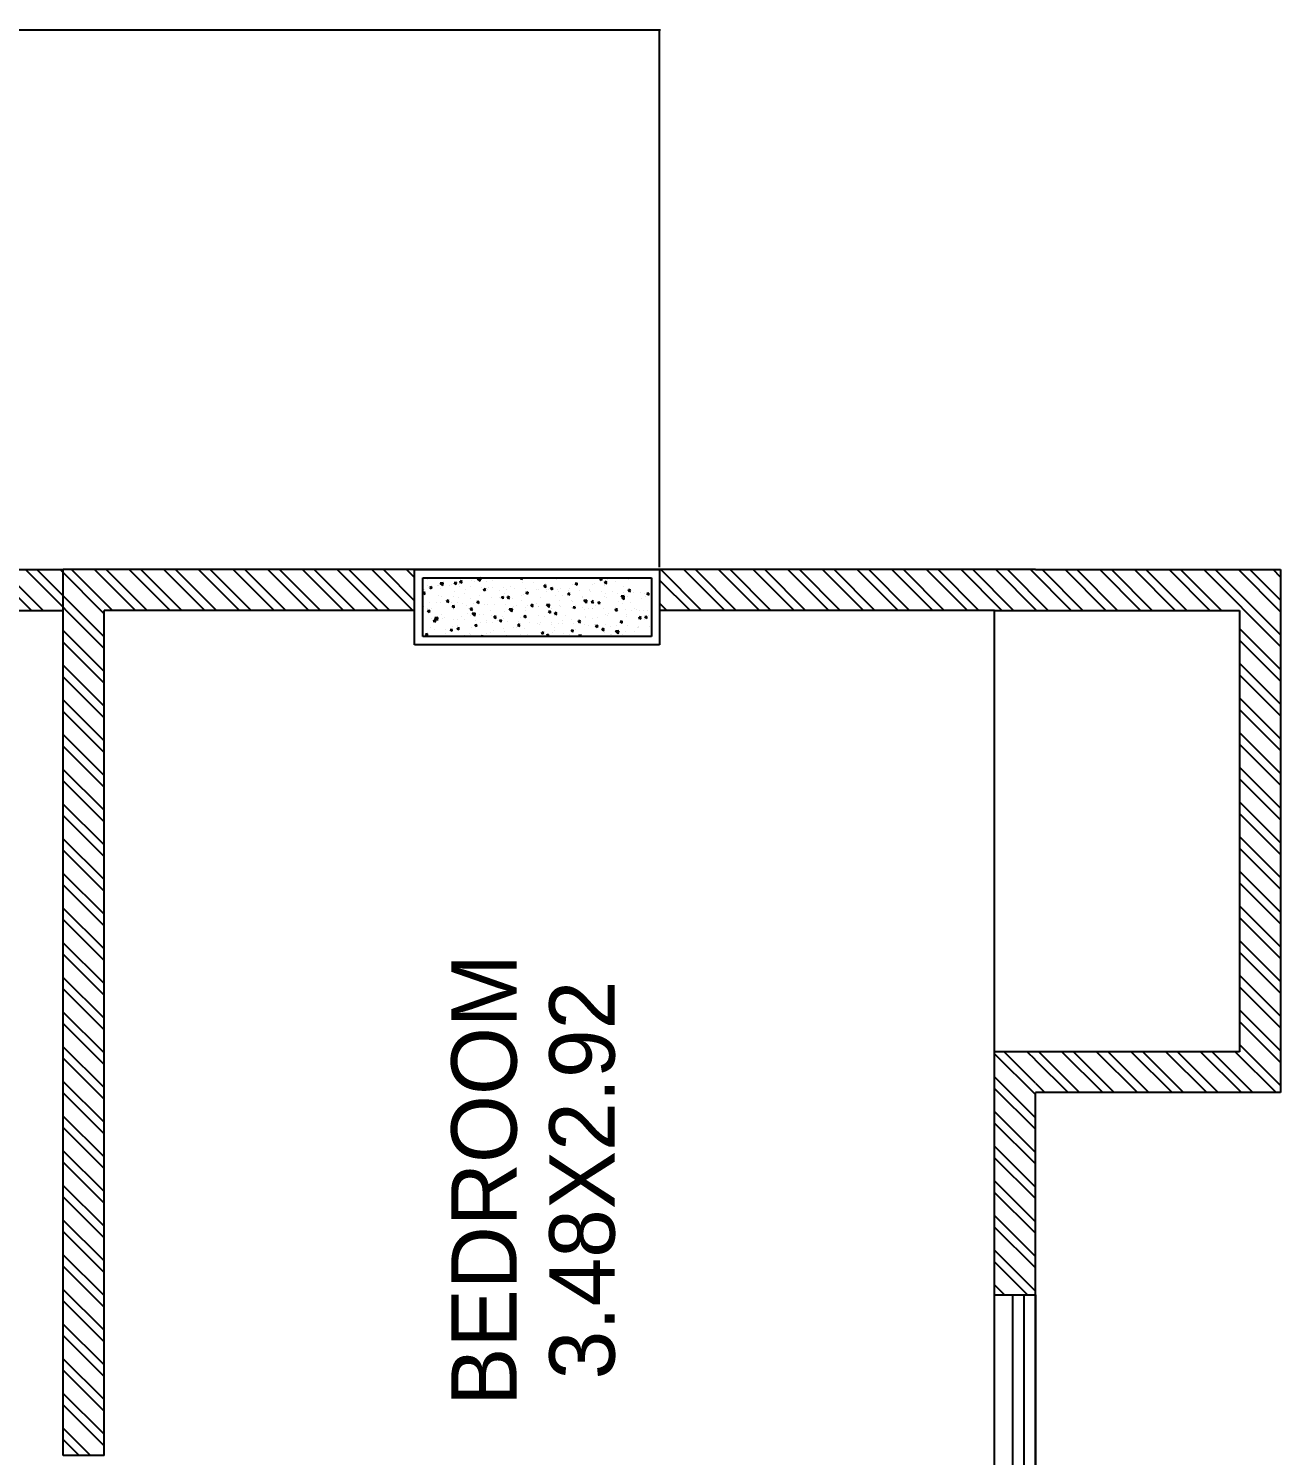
# Model space of a CAD drawing. Header units: inches. Extents: x 182687 to 187672, y -88924 to -84846.
# Drawn here: x 183074 to 183223.9, y -85016.7 to -84845.9 of the extents above; entities that cross this region are included whole.
import ezdxf
from ezdxf.enums import TextEntityAlignment as Align

# ---------------------------------------------------------------- set-up
doc = ezdxf.new("R2010")
doc.units = ezdxf.units.IN
doc.header["$MEASUREMENT"] = 0
doc.header["$PDMODE"] = 97
doc.styles.add('DimText', font='arial.ttf')
doc.styles.add('HemBha', font='GOTHIC.TTF')
doc.dimstyles.new('RECORDED', dxfattribs={"dimtxt": 0.23, "dimasz": 0.2, "dimexe": 0.15, "dimexo": 0.3, "dimgap": 0.15, "dimtad": 0, "dimrnd": 0.005, "dimzin": 0, "dimdsep": 46, "dimtxsty": 'DimText', "dimblk1": 'ARCHTICK', "dimblk2": 'ARCHTICK', "dimsah": 1, "dimcen": 0.2, "dimdle": 0.1, "dimadec": 0, "dimazin": 0, "dimtfac": 1, "dimtofl": 0, "dimtmove": 0, "dimatfit": 3, "dimfxl": 300, "dimtolj": 1, "dimtzin": 0, "dimarcsym": 0})
pattern_1 = [(135, (181183.8516, -88790.0272), (-2.0752047, -2.0752047), []), (135, (181183.8516, -88788.6438), (-2.0752047, -2.0752047), [])]

# ---------------------------------------------------------------- blocks, each defined once
blk = doc.blocks.new('REVISED COL LAYOUT')
at = {"color": 5}
for p, q in [((98908.9, -49483.9), (99138.9, -49483.9)), ((98908.9, -50233.9), (98908.9, -49483.9)), ((99138.9, -49483.9), (99138.9, -50233.9)), ((98933.9, -49508.9), (99113.9, -49508.9)), ((98933.9, -50208.9), (98933.9, -49508.9)), ((99113.9, -49508.9), (99113.9, -50208.9)), ((99138.9, -50233.9), (98908.9, -50233.9)), ((99113.9, -50208.9), (98933.9, -50208.9))]:
    blk.add_line(p, q, dxfattribs=at)
at = {"color": 5, "linetype": 'Continuous'}
for p, q in [((98936.3, -49523.6), (98941.2, -49517.9)), ((98936.3, -49523.6), (98942.3, -49524.1)), ((98937.8, -49543.8), (98937.8, -49543.8)), ((98938.8, -49510.6), (98938.8, -49510.6)), ((98939, -49510.5), (98939, -49510.5)), ((98942.3, -49524.1), (98941.2, -49517.9)), ((98956.8, -49543.8), (98956.8, -49543.8)), ((98962.8, -49532.6), (98962.8, -49532.6)), ((98971.7, -49510.1), (98971.7, -49510.1)), ((98978.6, -49545.4), (98985.6, -49542.7)), ((98978.6, -49545.4), (98983.6, -49548.8)), ((98981.8, -49540.5), (98981.8, -49540.5)), ((98983.3, -49554.1), (98991.1, -49545.9)), ((98983.6, -49548.8), (98985.6, -49542.7)), ((98989.1, -49536.7), (98989.1, -49536.7)), ((98992.2, -49555.4), (98991.1, -49546)), ((99008.1, -49529.9), (99012.9, -49524.1)), ((99008.1, -49529.9), (99014, -49530.4)), ((99014, -49530.4), (99012.9, -49524.1)), ((99019.7, -49535.5), (99019.7, -49535.5)), ((99021.1, -49522.5), (99021.1, -49522.5)), ((99025, -49512.4), (99025, -49512.4)), ((99039.6, -49530.3), (99039.6, -49530.3)), ((99062.6, -49513.2), (99069.6, -49510.5)), ((99062.6, -49513.2), (99067.6, -49516.5)), ((99067.6, -49516.5), (99069.6, -49510.5)), ((99078.4, -49514.6), (99078.4, -49514.6)), ((99079.4, -49512.5), (99079.4, -49512.5)), ((99079.8, -49536.2), (99084.6, -49530.4)), ((99079.8, -49536.2), (99085.8, -49536.7)), ((99082.9, -49527.2), (99082.9, -49527.2)), ((99085.8, -49536.7), (99084.6, -49530.4)), ((99091.6, -49522.8), (99091.6, -49522.8)), ((99107.9, -49523.9), (99107.9, -49523.9)), ((98936.5, -49577), (98936.5, -49577)), ((98942.6, -49577.6), (98942.6, -49577.6)), ((98955.5, -49580), (98955.5, -49580)), ((98983.3, -49554.1), (98992.2, -49555.4)), ((98984.1, -49549.8), (98984.1, -49549.8)), ((98987.9, -49570), (98987.9, -49570)), ((98993.4, -49575), (98993.4, -49575)), ((99001, -49567.5), (99001, -49567.5)), ((99037.4, -49552), (99037.4, -49552)), ((99038.3, -49585.7), (99045.3, -49583)), ((99038.3, -49585.7), (99043.3, -49589)), ((99038.4, -49563.6), (99038.4, -49563.6)), ((99043.3, -49589), (99045.3, -49583)), ((99056.6, -49566.7), (99056.6, -49566.7)), ((99059.3, -49557.5), (99059.3, -49557.5)), ((99081.6, -49563.4), (99081.6, -49563.4)), ((99089.1, -49589.4), (99089.1, -49589.4)), ((99090, -49570.6), (99097.8, -49562.5)), ((99090, -49570.6), (99098.9, -49572)), ((99090.3, -49556.1), (99090.3, -49556.1)), ((99090.8, -49554.3), (99090.8, -49554.3)), ((99098.9, -49572), (99097.8, -49562.5)), ((98935.3, -49610.3), (98935.3, -49610.3)), ((98950.2, -49598.8), (98955, -49593.1)), ((98950.2, -49598.8), (98956.2, -49599.3)), ((98954.3, -49617.9), (98961.3, -49615.3)), ((98954.3, -49617.9), (98959.2, -49621.3)), ((98956.2, -49599.3), (98955, -49593.1)), ((98959.2, -49621.3), (98961.3, -49615.3)), ((98964.6, -49600.9), (98964.6, -49600.9)), ((98967.1, -49614.4), (98967.1, -49614.4)), ((98985.7, -49614.3), (98985.7, -49614.3)), ((98986.7, -49603.3), (98986.7, -49603.3)), ((98996.8, -49627.2), (98996.8, -49627.2)), ((99018, -49603.1), (99018, -49603.1)), ((99021.9, -49605.1), (99026.8, -49599.4)), ((99021.9, -49605.1), (99027.9, -49605.6)), ((99027.9, -49605.6), (99026.8, -49599.4)), ((99030.2, -49606.1), (99030.2, -49606.1)), ((99036, -49630.2), (99036, -49630.2)), ((99037.2, -49596.9), (99037.2, -49596.9)), ((99039.1, -49616.6), (99039.1, -49616.6)), ((99055.1, -49617.2), (99055.1, -49617.2)), ((99055.3, -49602.8), (99055.3, -49602.8)), ((99071.4, -49605.4), (99071.4, -49605.4)), ((99087.9, -49622.7), (99087.9, -49622.7)), ((99092.4, -49618.8), (99092.4, -49618.8)), ((99093.2, -49597.8), (99093.2, -49597.8)), ((99093.7, -49611.4), (99098.5, -49605.6)), ((99093.7, -49611.4), (99099.6, -49611.9)), ((99098, -49626), (99105, -49623.3)), ((99098, -49626), (99102.9, -49629.3)), ((99099.6, -49611.9), (99098.5, -49605.6)), ((99102.9, -49629.3), (99105, -49623.3)), ((99113.5, -49607.2), (99113.5, -49607.2)), ((98934.1, -49643.6), (98934.1, -49643.6)), ((98938.5, -49637.2), (98938.5, -49637.2)), ((98940.8, -49653.9), (98940.8, -49653.9)), ((98944.7, -49651.7), (98944.7, -49651.7)), ((98962.5, -49659.2), (98962.5, -49659.2)), ((98964.1, -49674), (98968.9, -49668.3)), ((98964.1, -49674), (98970.1, -49674.6)), ((98970.1, -49674.6), (98968.9, -49668.3)), ((98984.2, -49669.9), (98984.2, -49669.9)), ((98985.5, -49636.6), (98985.5, -49636.6)), ((98996.5, -49668), (99004.3, -49659.9)), ((98996.5, -49668), (99005.4, -49669.4)), ((98998.1, -49654), (98998.1, -49654)), ((99003.9, -49645.5), (99003.9, -49645.5)), ((99005.4, -49669.4), (99004.3, -49659.9)), ((99014, -49658.2), (99021, -49655.5)), ((99014, -49658.2), (99018.9, -49661.6)), ((99018.9, -49661.6), (99021, -49655.5)), ((99020.8, -49649.2), (99020.8, -49649.2)), ((99029, -49642.2), (99029, -49642.2)), ((99034.8, -49663.5), (99034.8, -49663.5)), ((99035.8, -49680.3), (99040.6, -49674.6)), ((99040.5, -49676.7), (99040.5, -49676.7)), ((99041.8, -49680.8), (99040.6, -49674.6)), ((99051.5, -49656.2), (99051.5, -49656.2)), ((99066.8, -49637.3), (99066.8, -49637.3)), ((99079.1, -49639.2), (99079.1, -49639.2)), ((99086.7, -49656), (99086.7, -49656)), ((99103.3, -49684.6), (99111.1, -49676.5)), ((99103.7, -49668.4), (99103.7, -49668.4)), ((99104.8, -49658.5), (99104.8, -49658.5)), ((99112.2, -49686), (99111, -49676.5)), ((98933.9, -49688.9), (98936.9, -49687.8)), ((98933.9, -49693.2), (98934.9, -49693.8)), ((98934.9, -49693.8), (98936.9, -49687.8)), ((98942.3, -49704.2), (98942.3, -49704.2)), ((98946.3, -49716.2), (98946.3, -49716.2)), ((98976.4, -49721.1), (98976.4, -49721.1)), ((98977.6, -49685), (98977.6, -49685)), ((98978.6, -49705.1), (98978.6, -49705.1)), ((98983, -49703.2), (98983, -49703.2)), ((98999.7, -49718.5), (98999.7, -49718.5)), ((99000.7, -49694.2), (99000.7, -49694.2)), ((99002.7, -49681.7), (99002.7, -49681.7)), ((99014.2, -49716.1), (99014.2, -49716.1)), ((99032, -49707.3), (99032, -49707.3)), ((99033.5, -49696.8), (99033.5, -49696.8)), ((99035.8, -49680.3), (99041.8, -49680.8)), ((99053.1, -49720.8), (99053.1, -49720.8)), ((99059, -49684.2), (99059, -49684.2)), ((99073.6, -49698.5), (99080.6, -49695.8)), ((99073.6, -49698.5), (99078.6, -49701.8)), ((99077.4, -49707.8), (99077.4, -49707.8)), ((99078.6, -49701.8), (99080.6, -49695.8)), ((99085.4, -49709.6), (99085.4, -49709.6)), ((99085.5, -49689.3), (99085.5, -49689.3)), ((99102.4, -49704.5), (99102.4, -49704.5)), ((99103.3, -49684.6), (99112.2, -49686)), ((99107.5, -49686.6), (99112.4, -49680.8)), ((99107.5, -49686.6), (99113.5, -49687.1)), ((99113.5, -49687.1), (99112.4, -49680.8)), ((98938.2, -49763.9), (98938.2, -49763.9)), ((98950.1, -49760.6), (98950.1, -49760.6)), ((98951.3, -49724.4), (98951.3, -49724.4)), ((98958.7, -49755.9), (98958.7, -49755.9)), ((98978, -49749.3), (98982.8, -49743.5)), ((98978, -49749.3), (98983.9, -49749.8)), ((98981.8, -49736.4), (98981.8, -49736.4)), ((98983.9, -49749.8), (98982.8, -49743.5)), ((98987.9, -49755.6), (98987.9, -49755.6)), ((98989.6, -49730.7), (98996.6, -49728)), ((98989.6, -49730.7), (98994.6, -49734.1)), ((98994.6, -49734.1), (98996.6, -49728)), ((98996.5, -49753.8), (98996.5, -49753.8)), ((99012.1, -49758.2), (99012.1, -49758.2)), ((99031.1, -49763.3), (99031.1, -49763.3)), ((99032.3, -49730), (99032.3, -49730)), ((99049.7, -49755.5), (99054.5, -49749.8)), ((99049.7, -49755.5), (99055.7, -49756.1)), ((99051.1, -49747.3), (99051.1, -49747.3)), ((99055.7, -49756.1), (99054.5, -49749.8)), ((99054.8, -49743.8), (99054.8, -49743.8)), ((99065.5, -49760.4), (99065.5, -49760.4)), ((99076.1, -49744), (99076.1, -49744)), ((99083, -49755.8), (99083, -49755.8)), ((99084.3, -49722.5), (99084.3, -49722.5)), ((99106.5, -49723), (99106.5, -49723)), ((99113.2, -49733.8), (99113.2, -49733.8)), ((98939.2, -49807), (98939.2, -49807)), ((98961.6, -49795), (98961.6, -49795)), ((98962.2, -49785.8), (98962.2, -49785.8)), ((98965.3, -49803.2), (98972.3, -49800.6)), ((98965.3, -49803.2), (98970.3, -49806.6)), ((98970.3, -49806.6), (98972.3, -49800.6)), ((98979.4, -49803), (98979.4, -49803)), ((98980.6, -49769.7), (98980.6, -49769.7)), ((99009.8, -49782), (99017.6, -49773.9)), ((99009.8, -49782), (99018.7, -49783.4)), ((99018.7, -49783.4), (99017.6, -49773.9)), ((99020.5, -49775.8), (99020.5, -49775.8)), ((99024.8, -49786.7), (99024.8, -49786.7)), ((99029.9, -49796.6), (99029.9, -49796.6)), ((99049.3, -49771), (99056.3, -49768.3)), ((99049.3, -49771), (99054.3, -49774.3)), ((99049.8, -49783.4), (99049.8, -49783.4)), ((99054.3, -49774.3), (99056.3, -49768.3)), ((99078.8, -49765.8), (99078.8, -49765.8)), ((99081.8, -49789.1), (99081.8, -49789.1)), ((99087.7, -49778.4), (99087.7, -49778.4)), ((98935.3, -49834.5), (98935.3, -49834.5)), ((98942, -49830.8), (98942, -49830.8)), ((98960.3, -49820.4), (98960.3, -49820.4)), ((98978.2, -49836.3), (98978.2, -49836.3)), ((98991.8, -49824.5), (98996.7, -49818.7)), ((98991.8, -49824.5), (98997.8, -49825)), ((98992.6, -49809.3), (98992.6, -49809.3)), ((98997.8, -49825), (98996.7, -49818.7)), ((98998.5, -49826.2), (98998.5, -49826.2)), ((99000.4, -49820.8), (99000.4, -49820.8)), ((99013.7, -49822.7), (99013.7, -49822.7)), ((99023.5, -49822.9), (99023.5, -49822.9)), ((99025, -49843.5), (99032, -49840.8)), ((99025, -49843.5), (99030, -49846.9)), ((99028.7, -49829.9), (99028.7, -49829.9)), ((99030, -49846.9), (99032, -49840.8)), ((99046, -49811.5), (99046, -49811.5)), ((99058.7, -49810.8), (99058.7, -49810.8)), ((99061.4, -49817.9), (99061.4, -49817.9)), ((99063.6, -49830.8), (99068.4, -49825)), ((99063.6, -49830.8), (99069.5, -49831.3)), ((99067.1, -49824.9), (99067.1, -49824.9)), ((99069.5, -49831.3), (99068.4, -49825)), ((99080.6, -49822.4), (99080.6, -49822.4)), ((99098.2, -49849), (99098.2, -49849)), ((99099.4, -49813.8), (99099.4, -49813.8)), ((99109, -49811.2), (99113.9, -49809.4)), ((99109, -49811.2), (99113.9, -49814.6)), ((98934, -49893.4), (98938.8, -49887.7)), ((98934, -49893.4), (98940, -49893.9)), ((98937.9, -49890.5), (98937.9, -49890.5)), ((98940, -49893.9), (98938.8, -49887.7)), ((98941, -49875.8), (98948, -49873.1)), ((98941, -49875.8), (98945.9, -49879.1)), ((98945.9, -49879.1), (98948, -49873.1)), ((98972.2, -49865.6), (98972.2, -49865.6)), ((98972.7, -49860.1), (98972.7, -49860.1)), ((98976.9, -49869.6), (98976.9, -49869.6)), ((98996.2, -49880.5), (98996.2, -49880.5)), ((98997.2, -49862.3), (98997.2, -49862.3)), ((99005.7, -49899.7), (99010.5, -49894)), ((99011.7, -49900.2), (99010.5, -49894)), ((99023.1, -49896), (99030.8, -49887.8)), ((99026.1, -49862.3), (99026.1, -49862.3)), ((99027.5, -49863.2), (99027.5, -49863.2)), ((99031.9, -49897.3), (99030.8, -49887.8)), ((99035.1, -49857.3), (99035.1, -49857.3)), ((99054.6, -49870.5), (99054.6, -49870.5)), ((99071.9, -49888.4), (99071.9, -49888.4)), ((99078.2, -49889), (99078.2, -49889)), ((99078.5, -49892.4), (99078.5, -49892.4)), ((99079.4, -49855.7), (99079.4, -49855.7)), ((99079.5, -49864.6), (99079.5, -49864.6)), ((99084.7, -49883.8), (99091.7, -49881.1)), ((99084.7, -49883.8), (99089.6, -49887.1)), ((99089.6, -49887.1), (99091.7, -49881.1)), ((99096.9, -49885.1), (99096.9, -49885.1)), ((99112.9, -49860.5), (99112.9, -49860.5)), ((98945.9, -49905), (98945.9, -49905)), ((98953.2, -49911.2), (98953.2, -49911.2)), ((98961.9, -49912.4), (98961.9, -49912.4)), ((98970.9, -49901.7), (98970.9, -49901.7)), ((98974.3, -49924.6), (98974.3, -49924.6)), ((98974.5, -49936.2), (98974.5, -49936.2)), ((98975.7, -49902.9), (98975.7, -49902.9)), ((98982.5, -49936.2), (98982.5, -49936.2)), ((99000.6, -49916), (99007.7, -49913.3)), ((99000.6, -49916), (99005.6, -49919.4)), ((99005.6, -49919.4), (99007.7, -49913.3)), ((99005.7, -49899.7), (99011.7, -49900.2)), ((99006.6, -49913.4), (99006.6, -49913.4)), ((99008.8, -49896.8), (99008.8, -49896.8)), ((99020.2, -49902.4), (99020.2, -49902.4)), ((99023.1, -49896), (99031.9, -49897.3)), ((99025, -49929.8), (99025, -49929.8)), ((99026.2, -49896.5), (99026.2, -49896.5)), ((99027.7, -49926.9), (99027.7, -49926.9)), ((99045.6, -49927.9), (99045.6, -49927.9)), ((99058.4, -49937.4), (99058.4, -49937.4)), ((99060, -49915.7), (99060, -49915.7)), ((99070.6, -49924.6), (99070.6, -49924.6)), ((99077, -49922.3), (99077, -49922.3)), ((99077.4, -49906), (99082.3, -49900.2)), ((99077.4, -49906), (99083.4, -49906.5)), ((99081.1, -49929.1), (99081.1, -49929.1)), ((99083.4, -49906.5), (99082.3, -49900.2)), ((99108.5, -49919.6), (99108.5, -49919.6)), ((99113.4, -49917.9), (99113.4, -49917.9)), ((98941.7, -49957.4), (98941.7, -49957.4)), ((98944.6, -49941.2), (98944.6, -49941.2)), ((98947.9, -49968.6), (98952.7, -49962.9)), ((98947.9, -49968.6), (98953.8, -49969.2)), ((98953.8, -49969.2), (98952.7, -49962.9)), ((98956.1, -49975.6), (98956.1, -49975.6)), ((98973.3, -49969.5), (98973.3, -49969.5)), ((98986.7, -49964.3), (98986.7, -49964.3)), ((99000.1, -49947.4), (99000.1, -49947.4)), ((99019.3, -49967.3), (99019.3, -49967.3)), ((99019.6, -49974.9), (99024.4, -49969.2)), ((99019.6, -49974.9), (99025.6, -49975.4)), ((99023.8, -49963.1), (99023.8, -49963.1)), ((99025.6, -49975.4), (99024.4, -49969.2)), ((99040.1, -49966.5), (99040.1, -49966.5)), ((99044.3, -49964), (99044.3, -49964)), ((99060.3, -49956.3), (99067.3, -49953.6)), ((99060.3, -49956.3), (99065.3, -49959.6)), ((99065.3, -49959.6), (99067.3, -49953.6)), ((99075.7, -49955.6), (99075.7, -49955.6)), ((99082.2, -49959), (99082.2, -49959)), ((99091.3, -49981.2), (99096.1, -49975.4)), ((99091.3, -49981.2), (99097.3, -49981.7)), ((99093.5, -49968.8), (99093.5, -49968.8)), ((99097.3, -49981.7), (99096.1, -49975.4)), ((98933.9, -49988.8), (98937.4, -49985.3)), ((98933.9, -49994), (98938.5, -49994.8)), ((98935, -50026.5), (98935, -50026.5)), ((98938.5, -49994.8), (98937.4, -49985.3)), ((98937.6, -50017.1), (98937.6, -50017.1)), ((98967.3, -50015.4), (98967.3, -50015.4)), ((98972.1, -50002.8), (98972.1, -50002.8)), ((98976.3, -49988.5), (98983.3, -49985.8)), ((98976.3, -49988.5), (98981.3, -49991.9)), ((98981.3, -49991.9), (98983.3, -49985.8)), ((98993, -50006.8), (98993, -50006.8)), ((98995.9, -50007.1), (98995.9, -50007.1)), ((99018, -50003.5), (99018, -50003.5)), ((99020.6, -50017.6), (99020.6, -50017.6)), ((99022.6, -49996.4), (99022.6, -49996.4)), ((99036, -50028.8), (99043, -50026.1)), ((99036.3, -50009.9), (99044.1, -50001.8)), ((99036.3, -50009.9), (99045.2, -50011.3)), ((99041, -50032.1), (99043, -50026.1)), ((99045.2, -50011.3), (99044.1, -50001.8)), ((99054.3, -49997.1), (99054.3, -49997.1)), ((99055.9, -49998.5), (99055.9, -49998.5)), ((99073.3, -50022.2), (99073.3, -50022.2)), ((99074, -50019.9), (99074, -50019.9)), ((99074.5, -49988.9), (99074.5, -49988.9)), ((99078.2, -50019), (99078.2, -50019)), ((99112.6, -49987.1), (99112.6, -49987.1)), ((98947.4, -50066.2), (98947.4, -50066.2)), ((98952, -50061), (98959, -50058.4)), ((98952, -50061), (98957, -50064.4)), ((98957, -50064.4), (98959, -50058.4)), ((98961.6, -50039.1), (98961.6, -50039.1)), ((98961.7, -50043.9), (98966.6, -50038.1)), ((98961.7, -50043.9), (98967.7, -50044.4)), ((98967.7, -50044.4), (98966.6, -50038.1)), ((98966.7, -50046.2), (98966.7, -50046.2)), ((98969.6, -50069.3), (98969.6, -50069.3)), ((98970.9, -50036.1), (98970.9, -50036.1)), ((98988.3, -50028.8), (98988.3, -50028.8)), ((98991.7, -50042.9), (98991.7, -50042.9)), ((99000.8, -50068.5), (99000.8, -50068.5)), ((99019.9, -50029.1), (99019.9, -50029.1)), ((99020.2, -50062.9), (99020.2, -50062.9)), ((99021.4, -50029.7), (99021.4, -50029.7)), ((99029.6, -50037.9), (99029.6, -50037.9)), ((99033.5, -50050.1), (99038.3, -50044.4)), ((99033.5, -50050.1), (99039.4, -50050.7)), ((99036, -50028.8), (99041, -50032.1)), ((99039.4, -50050.7), (99038.3, -50044.4)), ((99041.7, -50031.1), (99041.7, -50031.1)), ((99058.1, -50064.1), (99058.1, -50064.1)), ((99066.4, -50069), (99066.4, -50069)), ((99072.1, -50055.4), (99072.1, -50055.4)), ((99091.5, -50065.8), (99091.5, -50065.8)), ((99092.7, -50029.6), (99092.7, -50029.6)), ((99095.1, -50033.3), (99095.1, -50033.3)), ((99095.7, -50069.1), (99102.7, -50066.4)), ((99095.7, -50069.1), (99100.7, -50072.4)), ((99100.7, -50072.4), (99102.7, -50066.4)), ((99105.2, -50056.4), (99110, -50050.7)), ((99105.2, -50056.4), (99111.2, -50056.9)), ((99111.2, -50056.9), (99110, -50050.7)), ((98940.4, -50085.6), (98940.4, -50085.6)), ((98941.5, -50084.1), (98941.5, -50084.1)), ((98942.8, -50107.3), (98950.6, -50099.2)), ((98942.8, -50107.3), (98951.7, -50108.7)), ((98951.7, -50108.7), (98950.6, -50099.2)), ((98965.4, -50082.3), (98965.4, -50082.3)), ((98968.4, -50102.6), (98968.4, -50102.6)), ((98975.6, -50119.1), (98980.4, -50113.3)), ((98981.6, -50119.6), (98980.4, -50113.3)), ((98999.8, -50074.1), (98999.8, -50074.1)), ((99003.3, -50077.4), (99003.3, -50077.4)), ((99011.7, -50101.3), (99018.7, -50098.6)), ((99011.7, -50101.3), (99016.7, -50104.7)), ((99016.7, -50104.7), (99018.7, -50098.6)), ((99018.9, -50096.2), (99018.9, -50096.2)), ((99040.1, -50108.5), (99040.1, -50108.5)), ((99054.1, -50070.7), (99054.1, -50070.7)), ((99065.2, -50105.2), (99065.2, -50105.2)), ((99070.9, -50088.7), (99070.9, -50088.7)), ((99103, -50100.2), (99103, -50100.2)), ((99107.5, -50073), (99107.5, -50073)), ((99112.3, -50113.7), (99112.3, -50113.7)), ((98933.9, -50131.1), (98934.7, -50130.9)), ((98933.9, -50133), (98934.7, -50130.9)), ((98937.3, -50143.7), (98937.3, -50143.7)), ((98939.1, -50121.8), (98939.1, -50121.8)), ((98949, -50130.7), (98949, -50130.7)), ((98950.7, -50156.2), (98950.7, -50156.2)), ((98967.2, -50135.9), (98967.2, -50135.9)), ((98975.6, -50119.1), (98981.6, -50119.6)), ((98977, -50116.8), (98977, -50116.8)), ((98981.3, -50119.6), (98981.3, -50119.6)), ((98995.6, -50133.7), (98995.6, -50133.7)), ((99002.4, -50133), (99002.4, -50133)), ((99013.8, -50147.9), (99013.8, -50147.9)), ((99017.7, -50129.5), (99017.7, -50129.5)), ((99019.6, -50155.7), (99019.6, -50155.7)), ((99034.7, -50121.8), (99034.7, -50121.8)), ((99038.9, -50144.6), (99038.9, -50144.6)), ((99047.3, -50125.4), (99052.2, -50119.6)), ((99047.3, -50125.4), (99053.3, -50125.9)), ((99049.6, -50123.9), (99057.4, -50115.8)), ((99049.6, -50123.9), (99058.5, -50125.3)), ((99053.3, -50125.9), (99052.2, -50119.6)), ((99054, -50123.7), (99054, -50123.7)), ((99055.7, -50135.2), (99055.7, -50135.2)), ((99058.5, -50125.3), (99057.4, -50115.8)), ((99068.4, -50155.3), (99068.4, -50155.3)), ((99069.7, -50122), (99069.7, -50122)), ((99071.4, -50141.6), (99078.4, -50138.9)), ((99071.4, -50141.6), (99076.3, -50144.9)), ((99076.3, -50144.9), (99078.4, -50138.9)), ((99076.7, -50139.6), (99076.7, -50139.6)), ((99077.9, -50145.7), (99077.9, -50145.7)), ((99088, -50124.1), (99088, -50124.1)), ((99109.1, -50137.5), (99109.1, -50137.5)), ((98961.3, -50165.7), (98961.3, -50165.7)), ((98961.4, -50170.4), (98961.4, -50170.4)), ((98966, -50169.2), (98966, -50169.2)), ((98987.3, -50173.8), (98994.3, -50171.1)), ((98987.3, -50173.8), (98992.3, -50177.2)), ((98987.5, -50187.4), (98987.5, -50187.4)), ((98989.5, -50194.3), (98994.3, -50188.6)), ((98989.5, -50194.3), (98995.5, -50194.8)), ((98992.3, -50177.2), (98994.3, -50171.1)), ((98995.5, -50194.8), (98994.3, -50188.6)), ((98999.5, -50200.7), (98999.5, -50200.7)), ((99012.6, -50184.1), (99012.6, -50184.1)), ((99014.8, -50172.6), (99014.8, -50172.6)), ((99015.3, -50196.1), (99015.3, -50196.1)), ((99016.5, -50162.8), (99016.5, -50162.8)), ((99050.4, -50179.1), (99050.4, -50179.1)), ((99057.8, -50190.7), (99057.8, -50190.7)), ((99061.2, -50200.6), (99066, -50194.8)), ((99061.2, -50200.6), (99067.2, -50201.1)), ((99067.2, -50201.1), (99066, -50194.8)), ((99067.2, -50188.6), (99067.2, -50188.6)), ((99068.1, -50174.9), (99068.1, -50174.9)), ((99113.6, -50170.8), (99113.6, -50170.8)), ((98964.8, -50202.5), (98964.8, -50202.5)), ((99112.3, -50206.9), (99112.3, -50206.9))]:
    blk.add_line(p, q, dxfattribs=at)
blk = doc.blocks.new('_ArchTick')
at = {"color": 0, "linetype": 'ByBlock', "const_width": 0.15}
blk.add_lwpolyline([(-0.5, -0.5), (0.5, 0.5)], dxfattribs=at)
blk = doc.blocks.new('*D34')
at = {"color": 0, "lineweight": -2, "transparency": 16777216}
for p, q in [((182829.53, -84846.11), (182988.6, -84846.11)), ((182829.63, -84910.38), (182829.63, -84845.96)), ((183149.63, -84846.11), (182990.56, -84846.11)), ((183149.53, -84910.38), (183149.53, -84845.96))]:
    blk.add_line(p, q, dxfattribs=at)
at = {"layer": 'Defpoints', "color": 0, "transparency": 16777216}
for p in [(183149.53, -84846.11), (182829.63, -84910.68), (183149.53, -84910.68)]:
    blk.add_point(p, dxfattribs=at)
at = {"color": 0, "lineweight": -2, "transparency": 16777216, "xscale": 0.2000000029802322, "yscale": 0.2000000029802322, "zscale": 0.2000000029802322, "rotation": 180}
blk.add_blockref('_ArchTick', (182829.63, -84846.11), dxfattribs=at)
at = {"color": 0, "lineweight": -2, "transparency": 16777216, "xscale": 0.2000000029802322, "yscale": 0.2000000029802322, "zscale": 0.2000000029802322}
blk.add_blockref('_ArchTick', (183149.53, -84846.11), dxfattribs=at)
at = {"color": 0, "transparency": 16777216, "insert": (182989.58, -84846.11), "char_height": 0.23, "attachment_point": 5, "style": 'DimText'}
blk.add_mtext('\\A1;{\\H1.7391x;319.89}', dxfattribs=at)

msp = doc.modelspace()

# ---------------------------------------------------------------- hatches: boundary and pattern name
h = msp.add_hatch()
h.set_pattern_fill('ANSI32', color=256, scale=7.826087, angle=90)
h.set_pattern_definition(pattern_1)
h.paths.add_polyline_path([(182800.287, -85260.288), (182800.287, -85265.179), (182829.635, -85265.179), (182829.635, -85260.288)])
h.paths.add_polyline_path([(182834.526, -85260.288), (182829.635, -85260.288), (182829.635, -85265.179), (182840.396, -85265.179), (182840.396, -85279.379), (182845.287, -85279.379), (182845.287, -85265.179), (182873.656, -85265.179), (182873.656, -85260.288)])
h.paths.add_polyline_path([(182840.396, -85349.804), (182840.396, -85364.003), (182841.374, -85364.003), (182841.374, -85370.832), (182845.287, -85370.851), (182845.287, -85349.804)])
h.paths.add_polyline_path([(182800.287, -85183.006), (182800.287, -85224.093), (182805.178, -85224.093), (182805.178, -85194.745), (182829.635, -85194.745), (182829.635, -85183.006)])
h.paths.add_polyline_path([(182829.635, -85194.745), (182829.635, -85213.341), (182834.526, -85213.341), (182834.526, -85194.745)])
h.paths.add_polyline_path([(182829.635, -85162.457), (182829.635, -85183.006), (182834.526, -85183.006), (182834.526, -85162.457)])
h.paths.add_polyline_path([(182829.635, -85094.962), (182829.635, -85115.51), (182834.526, -85115.51), (182834.526, -85094.962)])
h.paths.add_polyline_path([(182805.178, -85083.223), (182805.178, -85053.875), (182800.287, -85053.875), (182800.287, -85094.962), (182829.635, -85094.962), (182829.635, -85083.223)])
h.paths.add_polyline_path([(182845.287, -85090.071), (182845.287, -85094.962), (182963.656, -85094.962), (182963.656, -85090.071)])
h.paths.add_polyline_path([(182845.287, -85183.006), (182845.287, -85187.897), (182908.874, -85187.897), (182908.874, -85183.006)])
h.paths.add_polyline_path([(182908.874, -85253.44), (182908.874, -85265.179), (182913.765, -85265.179), (182913.765, -85253.44)])
h.paths.add_polyline_path([(182963.656, -85090.071), (182963.656, -85094.962), (182981.754, -85094.962), (182981.754, -85090.071)])
h.paths.add_polyline_path([(182829.635, -85056.725), (182829.635, -85083.223), (182834.526, -85083.223), (182834.526, -85056.725)])
h.paths.add_polyline_path([(182794.417, -84980.506), (182794.417, -84985.397), (182829.635, -84985.397), (182829.635, -84980.506)])
h.paths.add_polyline_path([(182794.417, -84910.677), (182794.417, -84915.569), (182829.635, -84915.569), (182829.635, -84910.677)])
h.paths.add_polyline_path([(182905.939, -84875.46), (182905.939, -84910.677), (182910.83, -84910.677), (182910.83, -84880.351), (182963.656, -84880.351), (182963.656, -84910.677), (182968.548, -84910.677), (182968.548, -84875.46)])
h.paths.add_polyline_path([(182899.087, -84910.677), (182899.087, -84915.569), (182910.83, -84915.569), (182910.83, -84910.677)])
h.paths.add_polyline_path([(182845.287, -84910.677), (182845.287, -84915.569), (182852.139, -84915.569), (182852.139, -84910.677)])
h.paths.add_polyline_path([(182829.635, -85018.467), (182829.635, -85032.353), (182829.635, -85039.125), (182834.526, -85039.125), (182834.526, -85037.245), (182928.439, -85037.245), (182928.439, -85032.353), (182834.526, -85032.353), (182834.526, -85018.467)])
h.paths.add_polyline_path([(182829.635, -84922.416), (182829.635, -84936.303), (182834.526, -84936.303), (182834.526, -84922.416)])
h.paths.add_polyline_path([(182963.656, -84922.416), (182963.656, -85032.353), (182963.656, -85037.245), (182968.548, -85037.245), (182968.548, -84922.416)])
h.paths.add_polyline_path([(182916.7, -85037.245), (182916.702, -85048.984), (182916.7, -85060.723), (182921.591, -85060.723), (182921.591, -85037.245)])
h.paths.add_polyline_path([(183078.113, -84910.677), (183078.113, -85016.721), (183083.004, -85016.721), (183083.004, -84915.569), (183120.178, -84915.569), (183120.178, -84910.677)])
h.paths.add_polyline_path([(183057.57, -84875.46), (183057.57, -84910.677), (183063.439, -84910.677), (183063.439, -84875.46)])
h.paths.add_polyline_path([(183046.315, -84910.677), (183046.315, -84915.569), (183078.113, -84915.569), (183078.113, -84910.677)])
h.paths.add_polyline_path([(182979.309, -84910.677), (182979.309, -84915.569), (182987.628, -84915.569), (182987.628, -84910.677)])
h = msp.add_hatch()
h.set_pattern_fill('ANSI32', color=256, scale=7.826087, angle=90)
h.set_pattern_definition(pattern_1)
h.paths.add_polyline_path([(183189.635, -84968.395), (183189.635, -84997.495), (183194.526, -84997.495), (183194.526, -84973.286), (183194.436, -84968.395)])
h.paths.add_polyline_path([(183194.436, -84968.395), (183194.561, -84973.286), (183223.874, -84973.286), (183223.874, -84910.677), (183202.352, -84910.677), (183202.352, -84915.569), (183218.983, -84915.569), (183218.983, -84968.395)])
h.paths.add_polyline_path([(183149.526, -84910.677), (183149.526, -84915.569), (183197.461, -84915.569), (183202.352, -84915.569), (183202.352, -84910.677)])
h.paths.add_polyline_path([(183189.635, -85056.829), (183189.635, -85069.067), (183194.526, -85069.067), (183194.526, -85056.829)])

# ---------------------------------------------------------------- linework, layer by layer
for p, q in [((182979.309, -84910.677), (183078.113, -84910.677)), ((183194.526, -84910.677), (183078.113, -84910.677)), ((183078.113, -85016.721), (183078.113, -84910.677)), ((183194.526, -84910.677), (183223.874, -84910.677)), ((183223.874, -84910.677), (183223.874, -84973.286)), ((182979.309, -84915.569), (183078.113, -84915.569)), ((183120.178, -84915.569), (183083.004, -84915.569)), ((183083.004, -85016.721), (183083.004, -84915.569)), ((183189.635, -84915.569), (183149.526, -84915.569)), ((183189.635, -84915.569), (183218.983, -84915.569)), ((183189.635, -84968.395), (183189.635, -84915.569)), ((183218.983, -84915.569), (183218.983, -84968.395)), ((183189.635, -85051.938), (183189.635, -84968.395)), ((183218.983, -84968.395), (183189.635, -84968.395)), ((183194.526, -85056.829), (183194.526, -84973.286)), ((183223.874, -84973.286), (183194.526, -84973.286)), ((183083.004, -85016.721), (183078.113, -85016.721))]:
    msp.add_line(p, q)
for points in [[(183189.635, -85044.442), (183189.635, -84997.495), (183194.526, -84997.495), (183194.526, -85044.442)], [(183191.806, -85044.442), (183191.806, -84997.495), (183193.156, -84997.495), (183193.156, -85044.442)]]:
    msp.add_lwpolyline(points, close=True)

# ---------------------------------------------------------------- block references
at = {"xscale": 0.03913043478082616, "yscale": 0.03913043478082616, "zscale": 0.03913043478082616, "rotation": 90}
msp.add_blockref('REVISED COL LAYOUT', (181183.852, -88790.027), dxfattribs=at)

# ---------------------------------------------------------------- texts
at = {"style": 'HemBha'}
for s, p in [('BEDROOM', (183132.406, -84983.753)), ('3.48X2.92', (183144.146, -84983.753))]:
    msp.add_text(s, height=7.8261, rotation=90, dxfattribs=at).set_placement(p, align=Align.CENTER)

# ---------------------------------------------------------------- dimensions: what is measured, and where the dimension line sits
dim = msp.add_linear_dim(base=(183149.526, -84846.112), p1=(182829.635, -84910.677), p2=(183149.526, -84910.677), angle=180, text='{\\H1.7391x;<>}', dimstyle='RECORDED')
dim.commit()
dim.dimension.update_dxf_attribs({"geometry": '*D34', "text_midpoint": (182989.58, -84846.112)})

doc.saveas('drawing.dxf')
